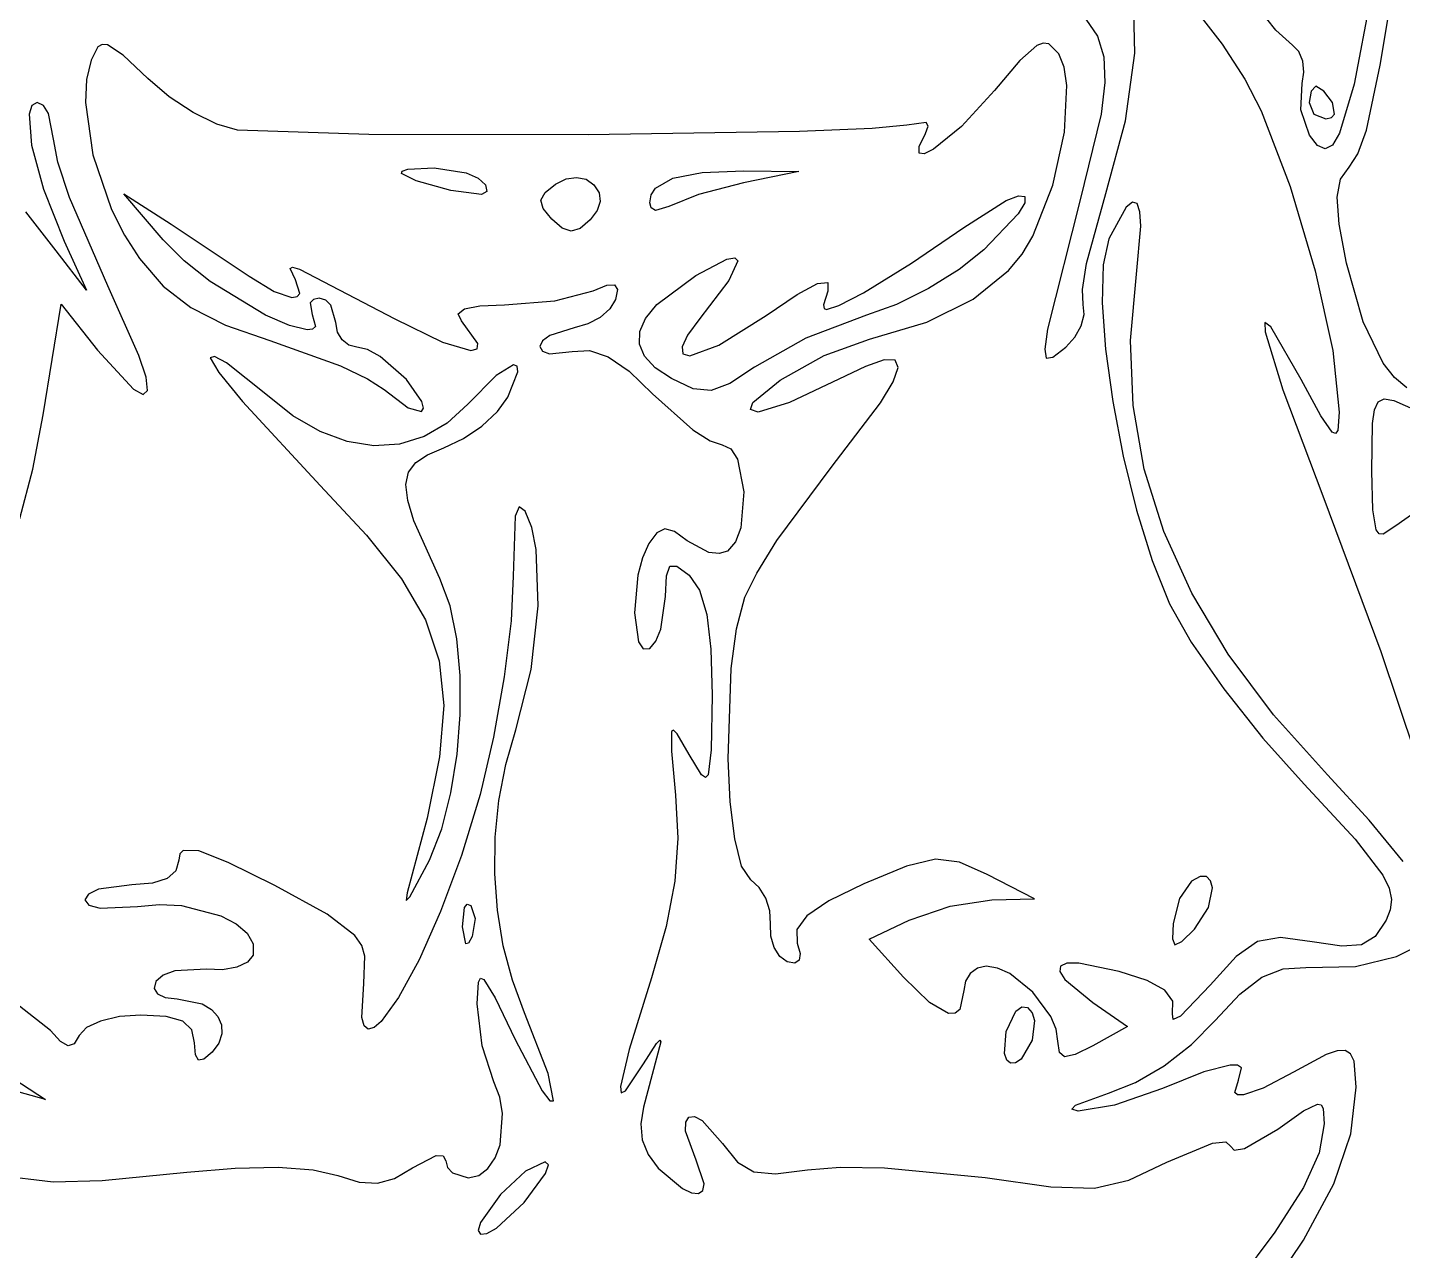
# Model space of a CAD drawing. Extents: x -210 to 584, y -218 to 350.
# Drawn here: x 432.9 to 503.7, y 105.4 to 168.4 of the extents above; entities that cross this region are included whole.
import ezdxf

# ---------------------------------------------------------------- set-up
doc = ezdxf.new("R2010")
doc.units = 0

msp = doc.modelspace()

# ---------------------------------------------------------------- linework, layer by layer
at = {"layer": 'Ebene 1'}
for p, q in [((491.347403, 171.52535), (494.442687, 167.543044)), ((489.944061, 167.087363), (489.868232, 170.024892)), ((502.08618, 169.92092), (501.232133, 165.47967)), ((502.58509, 166.46383), (503.268759, 170.552991)), ((497.208436, 168.258701), (496.285329, 169.431378)), ((487.430633, 168.838682), (488.024979, 167.959347)), ((488.024979, 167.959347), (488.346076, 166.894764)), ((498.06297, 167.49971), (497.208436, 168.258701)), ((436.55995, 167.398457), (436.20314, 166.72763)), ((436.778221, 167.524248), (436.55995, 167.398457)), ((437.051464, 167.501069), (436.778221, 167.524248)), ((437.848046, 166.980143), (437.051464, 167.501069)), ((484.900753, 167.474795), (484.016436, 166.703847)), ((485.234269, 167.598403), (484.900753, 167.474795)), ((485.520436, 167.561736), (485.234269, 167.598403)), ((486.02595, 167.05049), (485.520436, 167.561736)), ((489.46628, 163.589422), (489.944061, 167.087363)), ((494.442687, 167.543044), (495.604803, 165.740768)), ((498.387439, 167.160287), (498.06297, 167.49971)), ((498.59007, 166.672395), (498.387439, 167.160287)), ((436.20314, 166.72763), (435.965157, 165.722159)), ((439.12006, 165.78036), (437.848046, 166.980143)), ((484.016436, 166.703847), (482.71702, 165.16307)), ((486.30794, 166.35306), (486.02595, 167.05049)), ((488.346076, 166.894764), (488.404526, 165.578438)), ((498.654551, 166.101253), (498.59007, 166.672395)), ((501.877803, 163.123761), (502.58509, 166.46383)), ((435.965157, 165.722159), (435.908545, 164.538868)), ((440.223947, 164.83573), (439.12006, 165.78036)), ((486.446564, 165.413115), (486.30794, 166.35306)), ((495.604803, 165.740768), (496.45575, 164.11451)), ((498.56457, 165.51208), (498.654551, 166.101253)), ((482.71702, 165.16307), (481.017066, 163.298065)), ((486.323933, 163.018245), (486.446564, 165.413115)), ((488.404526, 165.578438), (488.210929, 163.943878)), ((498.500969, 164.155566), (498.56457, 165.51208)), ((499.022059, 165.126544), (498.91736, 164.5341)), ((499.27378, 165.37296), (499.022059, 165.126544)), ((499.672234, 165.126544), (499.27378, 165.37296)), ((500.12972, 164.5341), (499.672234, 165.126544)), ((501.232133, 165.47967), (500.482101, 162.955733)), ((433.149228, 164.37883), (433.009319, 163.938546)), ((433.43502, 164.53391), (433.149228, 164.37883)), ((433.755017, 164.384979), (433.43502, 164.53391)), ((434.01756, 163.979475), (433.755017, 164.384979)), ((435.908545, 164.538868), (436.290754, 161.83855)), ((441.463633, 164.019728), (440.223947, 164.83573)), ((498.91736, 164.5341), (499.168791, 163.941652)), ((498.91736, 164.5341), (498.91736, 164.5341)), ((500.231076, 163.941652), (500.12972, 164.5341)), ((433.009319, 163.938546), (433.13797, 162.352083)), ((434.2626, 162.64648), (434.01756, 163.979475)), ((442.687407, 163.419578), (441.463633, 164.019728)), ((488.210929, 163.943878), (487.10999, 159.45408)), ((488.45475, 159.84909), (489.46628, 163.589422)), ((496.45575, 164.11451), (497.950458, 160.215658)), ((498.93581, 162.85642), (498.500969, 164.155566)), ((499.168791, 163.941652), (499.7733, 163.69524)), ((499.7733, 163.69524), (500.066232, 163.76143)), ((500.066232, 163.76143), (500.231076, 163.941652)), ((443.74356, 163.12251), (442.687407, 163.419578)), ((450.512381, 162.885912), (443.74356, 163.12251)), ((461.805115, 162.874598), (450.512381, 162.885912)), ((472.682897, 163.051649), (461.805115, 162.874598)), ((476.422785, 163.199276), (472.682897, 163.051649)), ((478.20686, 163.38015), (476.422785, 163.199276)), ((479.194264, 163.511358), (478.20686, 163.38015)), ((478.840461, 162.27228), (479.16946, 162.9461)), ((479.16946, 162.9461), (479.31032, 163.314917)), ((479.31032, 163.314917), (479.194264, 163.511358)), ((481.017066, 163.298065), (479.586554, 162.136543)), ((485.718485, 160.29102), (486.323933, 163.018245)), ((499.356151, 162.325442), (498.93581, 162.85642)), ((500.482101, 162.955733), (500.118101, 162.349992)), ((501.428132, 161.9057), (501.877803, 163.123761)), ((433.13797, 162.352083), (433.762603, 160.073966)), ((434.485055, 161.466847), (434.2626, 162.64648)), ((478.834385, 161.934042), (478.840461, 162.27228)), ((479.586554, 162.136543), (479.10012, 161.899443)), ((499.746516, 162.148264), (499.356151, 162.325442)), ((500.118101, 162.349992), (499.746516, 162.148264)), ((435.087821, 159.650203), (434.485055, 161.466847)), ((436.290754, 161.83855), (437.252395, 159.026122)), ((479.10012, 161.899443), (478.834385, 161.934042)), ((500.98447, 161.21845), (501.428132, 161.9057)), ((452.194454, 160.881264), (452.218699, 161.010829)), ((452.937439, 160.513927), (452.194454, 160.881264)), ((452.218699, 161.010829), (452.507129, 161.103833)), ((452.507129, 161.103833), (453.87762, 161.17868)), ((453.87762, 161.17868), (455.51873, 160.922391)), ((455.51873, 160.922391), (456.136733, 160.64497)), ((466.1592, 160.642126), (467.671598, 160.936827)), ((467.671598, 160.936827), (469.8207, 161.01606)), ((472.64953, 160.98586), (469.79324, 160.40497)), ((469.8207, 161.01606), (472.64953, 160.98586)), ((500.527753, 160.600344), (500.98447, 161.21845)), ((433.762603, 160.073966), (434.82485, 157.40364)), ((454.73393, 160.00478), (452.937439, 160.513927)), ((456.310478, 159.800432), (454.73393, 160.00478)), ((456.136733, 160.64497), (456.50476, 160.3062)), ((456.50476, 160.3062), (456.583084, 159.965008)), ((456.50476, 160.3062), (456.50476, 160.3062)), ((459.576122, 159.915306), (460.12183, 160.33992)), ((460.12183, 160.33992), (460.673665, 160.602879)), ((460.673665, 160.602879), (461.206165, 160.684355)), ((461.206165, 160.684355), (461.689855, 160.584863)), ((461.689855, 160.584863), (462.09526, 160.30492)), ((462.09526, 160.30492), (462.36011, 159.896015)), ((465.044362, 159.782575), (465.265193, 160.125787)), ((465.265193, 160.125787), (466.1592, 160.642126)), ((469.79324, 160.40485), (467.487274, 159.80943)), ((469.79324, 160.40497), (469.79324, 160.40485)), ((484.69065, 157.65658), (485.718485, 160.29102)), ((497.950458, 160.215658), (499.23665, 155.869102)), ((500.356369, 159.674969), (500.527753, 160.600344)), ((437.06631, 155.09679), (435.087821, 159.650203)), ((439.91636, 157.46275), (437.89576, 159.83516)), ((437.89576, 159.83516), (440.32048, 158.28109)), ((456.583084, 159.965008), (456.310478, 159.800432)), ((459.366418, 159.51605), (459.576122, 159.915306)), ((459.485592, 159.076084), (459.366418, 159.51605)), ((462.414781, 159.448121), (462.260864, 158.97599)), ((462.36011, 159.896015), (462.414781, 159.448121)), ((464.97126, 159.38164), (465.044362, 159.782575)), ((465.048813, 159.113547), (464.97126, 159.38164)), ((467.487274, 159.80943), (465.9541, 159.19355)), ((481.13603, 158.10021), (483.321795, 159.489527)), ((483.321795, 159.489527), (483.962674, 159.733108)), ((484.281724, 159.382601), (483.936415, 158.814307)), ((483.962674, 159.733108), (484.286564, 159.693167)), ((484.286564, 159.693167), (484.281724, 159.382601)), ((487.10999, 159.45408), (485.45378, 152.87347)), ((487.460802, 156.25448), (488.45475, 159.84909)), ((489.822044, 159.414518), (489.497525, 159.143864)), ((490.059786, 159.33708), (489.822044, 159.414518)), ((490.204778, 158.919283), (490.059786, 159.33708)), ((500.466083, 158.28322), (500.356369, 159.674969)), ((434.41212, 156.90353), (432.85179, 158.92)), ((437.252395, 159.026122), (437.920075, 157.702694)), ((459.92652, 158.52934), (459.485592, 159.076084)), ((462.260864, 158.97599), (461.89995, 158.49437)), ((465.25997, 158.988724), (465.048813, 159.113547)), ((465.9541, 159.19355), (465.25997, 158.988724)), ((483.936415, 158.814307), (482.17743, 156.95612)), ((489.497525, 159.143864), (488.61205, 157.52735)), ((490.251047, 158.168859), (490.204778, 158.919283)), ((440.32048, 158.28109), (444.33946, 155.59737)), ((460.458073, 158.071985), (459.92652, 158.52934)), ((460.923049, 157.914431), (460.458073, 158.071985)), ((461.383118, 158.055581), (460.923049, 157.914431)), ((461.89995, 158.49434), (461.383118, 158.055581)), ((461.89995, 158.49437), (461.89995, 158.49434)), ((478.45065, 156.264491), (481.13603, 158.10021)), ((490.02352, 155.70106), (490.251047, 158.168859)), ((500.85266, 156.26599), (500.466083, 158.28322)), ((434.82485, 157.40364), (435.97244, 154.88708)), ((437.920075, 157.702694), (438.6961, 156.50103)), ((441.002054, 156.381822), (439.91636, 157.46275)), ((484.140034, 156.732901), (484.69065, 157.65658)), ((488.61205, 157.52735), (488.312941, 156.184572)), ((435.97244, 154.88708), (434.41212, 156.90353)), ((438.6961, 156.50103), (439.917615, 155.090542)), ((467.34314, 155.63706), (468.941567, 156.466176)), ((468.941567, 156.466176), (469.353565, 156.538602)), ((469.353565, 156.538602), (469.507619, 156.380764)), ((482.17744, 156.95627), (480.897061, 155.94575)), ((482.17743, 156.95612), (482.17744, 156.95627)), ((483.445839, 155.883562), (484.140034, 156.732901)), ((442.338433, 155.329673), (441.002054, 156.381822)), ((446.457596, 155.996641), (446.578531, 156.068306)), ((446.72159, 155.41546), (446.457596, 155.996641)), ((446.578531, 156.068306), (446.938934, 155.966119)), ((446.938934, 155.966119), (451.83789, 153.40028)), ((469.507619, 156.380764), (469.042493, 155.367765)), ((475.96672, 154.74816), (478.45065, 156.264491)), ((480.897061, 155.94575), (479.328868, 154.972991)), ((481.628258, 154.408875), (483.445839, 155.883562)), ((487.249163, 154.915605), (487.460802, 156.25448)), ((488.312941, 156.184572), (488.263705, 154.234691)), ((499.23665, 155.869102), (500.135707, 151.765551)), ((501.701122, 153.243814), (500.85266, 156.26599)), ((438.669003, 151.521224), (437.06631, 155.09679)), ((439.917615, 155.090542), (441.341824, 153.981321)), ((445.18993, 153.597976), (442.338433, 155.329673)), ((444.33946, 155.59737), (445.639018, 154.807236)), ((446.945828, 154.707437), (446.72159, 155.41546)), ((462.05117, 154.84687), (462.754737, 155.131875)), ((462.754737, 155.131875), (463.1622, 155.158389)), ((463.1622, 155.158389), (463.301411, 154.915373)), ((465.3363, 154.133661), (467.34314, 155.63706)), ((469.042493, 155.367765), (467.54739, 153.41412)), ((472.553012, 154.652249), (473.607282, 155.217466)), ((473.607282, 155.217466), (474.131907, 155.276638)), ((474.131907, 155.276638), (474.13396, 154.83256)), ((489.730159, 152.282732), (490.02352, 155.70106)), ((445.639018, 154.807236), (446.546389, 154.507644)), ((446.546389, 154.507644), (446.816834, 154.544565)), ((446.816834, 154.544565), (446.945828, 154.707437)), ((447.658119, 154.401528), (447.493278, 154.221304)), ((447.95105, 154.46772), (447.658119, 154.401528)), ((448.283397, 154.368432), (447.95105, 154.46772)), ((448.555559, 154.098094), (448.283397, 154.368432)), ((460.084338, 154.33514), (462.05117, 154.84687)), ((463.20022, 154.39179), (462.915862, 153.911601)), ((463.301411, 154.915373), (463.20022, 154.39179)), ((470.96202, 153.57819), (472.553012, 154.652249)), ((474.13396, 154.83256), (473.923111, 154.123353)), ((474.711407, 154.087055), (475.96672, 154.74816)), ((479.328868, 154.972991), (477.671503, 154.14866)), ((479.240987, 153.234458), (481.628258, 154.408875)), ((487.27918, 154.13245), (487.249163, 154.915605)), ((433.73219, 148.45386), (434.66278, 154.15135)), ((434.66278, 154.15135), (436.54279, 151.79294)), ((441.341824, 153.981321), (443.119821, 153.078427)), ((447.493278, 154.221304), (447.59463, 153.62886)), ((448.80699, 153.20943), (448.555559, 154.098094)), ((455.110886, 153.658205), (455.427335, 153.919065)), ((455.27398, 153.29232), (455.110886, 153.658205)), ((455.427335, 153.919065), (456.222771, 154.074693)), ((456.222771, 154.074693), (457.49664, 154.12488)), ((457.49664, 154.12488), (460.084338, 154.33514)), ((462.915862, 153.911601), (462.419315, 153.478094)), ((464.755721, 153.424021), (465.3363, 154.133661)), ((473.923111, 154.123353), (473.94492, 153.942621)), ((473.94492, 153.942621), (474.072899, 153.876819)), ((474.072899, 153.876819), (474.711407, 154.087055)), ((477.671503, 154.14866), (476.12361, 153.58342)), ((487.331565, 153.6281), (487.27918, 154.13245)), ((488.263705, 154.234691), (488.437859, 151.837298)), ((443.119821, 153.078427), (445.4027, 152.28692)), ((446.418387, 153.061562), (445.18993, 153.597976)), ((447.324209, 152.840194), (446.418387, 153.061562)), ((447.59463, 153.62886), (447.764067, 153.005438)), ((447.764067, 153.005438), (447.611342, 152.870016)), ((448.89277, 152.720867), (448.80699, 153.20943)), ((451.83789, 153.40028), (454.297531, 152.196158)), ((456.124404, 152.138751), (455.27398, 153.29232)), ((461.06934, 152.94149), (459.829708, 152.54597)), ((461.780501, 153.138859), (461.06934, 152.94149)), ((462.419315, 153.478094), (461.780501, 153.138859)), ((464.457274, 152.743423), (464.755721, 153.424021)), ((467.54739, 153.41412), (466.916686, 152.55837)), ((468.530107, 152.04631), (470.96202, 153.57819)), ((476.12361, 153.58342), (473.006214, 152.402325)), ((476.28711, 152.36225), (479.240987, 153.234458)), ((486.856281, 152.464692), (487.180842, 153.048296)), ((487.180842, 153.048296), (487.331565, 153.6281)), ((496.952315, 152.983298), (496.64627, 153.210136)), ((496.64627, 153.210136), (496.649018, 152.725773)), ((498.51372, 150.27343), (496.952315, 152.983298)), ((502.72924, 151.112796), (501.701122, 153.243814)), ((445.4027, 152.28692), (449.038035, 150.978297)), ((447.611342, 152.870016), (447.324209, 152.840194)), ((449.126326, 152.320776), (448.89277, 152.720867)), ((449.471987, 152.050445), (449.126326, 152.320776)), ((459.452608, 152.265177), (459.31411, 151.97147)), ((459.829708, 152.54597), (459.452608, 152.265177)), ((464.441135, 152.092617), (464.457274, 152.743423)), ((466.916686, 152.55837), (466.635066, 151.955238)), ((473.006214, 152.402325), (470.3689, 150.92024)), ((473.954792, 151.511701), (476.28711, 152.36225)), ((485.45378, 152.87347), (485.309653, 151.840874)), ((486.38715, 151.94894), (486.856281, 152.464692)), ((489.864496, 148.940793), (489.730159, 152.282732)), ((496.649018, 152.725773), (497.557957, 149.746036)), ((436.54279, 151.79294), (438.392463, 149.776018)), ((439.032338, 150.391692), (438.669003, 151.521224)), ((449.89408, 151.95116), (449.471987, 152.050445)), ((450.431614, 151.818778), (449.89408, 151.95116)), ((451.09157, 151.458331), (450.431614, 151.818778)), ((454.297531, 152.196158), (455.762645, 151.774506)), ((455.762645, 151.774506), (456.088246, 151.858178)), ((456.088246, 151.858178), (456.124404, 152.138751)), ((459.31411, 151.97147), (459.445295, 151.734505)), ((459.445295, 151.734505), (459.802481, 151.608236)), ((459.802481, 151.608236), (460.97666, 151.72072)), ((460.97666, 151.72072), (461.869644, 151.771308)), ((461.869644, 151.771308), (462.832769, 151.43821)), ((464.707483, 151.472355), (464.441135, 152.092617)), ((466.635066, 151.955238), (466.679064, 151.603596)), ((466.679064, 151.603596), (467.025214, 151.502314)), ((467.025214, 151.502314), (468.530107, 152.04631)), ((471.682094, 150.246056), (473.954792, 151.511701)), ((485.309653, 151.840874), (485.380637, 151.378774)), ((485.721536, 151.432889), (486.38715, 151.94894)), ((488.437859, 151.837298), (488.808918, 149.151984)), ((500.135707, 151.765551), (500.46901, 148.59571)), ((442.566443, 151.468119), (442.34101, 151.38678)), ((442.34101, 151.38678), (442.34101, 151.38676)), ((442.34101, 151.38676), (442.787167, 150.640497)), ((443.180246, 151.143616), (442.566443, 151.468119)), ((445.19798, 149.52187), (443.180246, 151.143616)), ((449.038035, 150.978297), (450.435621, 150.314913)), ((452.44407, 150.27344), (451.09157, 151.458331)), ((457.946755, 151.036718), (457.060037, 150.479652)), ((458.149672, 150.970337), (457.946755, 151.036718)), ((458.177486, 150.671474), (458.149672, 150.970337)), ((462.832769, 151.43821), (463.902114, 150.702452)), ((465.256495, 150.883389), (464.707483, 151.472355)), ((466.08835, 150.32647), (465.256495, 150.883389)), ((470.3689, 150.92024), (469.098183, 150.067091)), ((476.075155, 150.957052), (474.70283, 150.29047)), ((477.042508, 151.284791), (476.075155, 150.957052)), ((477.6043, 151.266892), (477.042508, 151.284791)), ((477.508841, 150.166988), (477.759941, 150.896556)), ((477.759941, 150.896556), (477.6043, 151.266892)), ((485.380637, 151.378774), (485.721536, 151.432889)), ((503.315304, 150.374485), (502.72924, 151.112796)), ((439.106128, 149.71654), (439.032338, 150.391692)), ((442.787167, 150.640497), (444.00195, 149.154536)), ((450.435621, 150.314913), (451.29535, 149.75621)), ((453.237044, 149.142317), (452.44407, 150.27344)), ((457.060037, 150.479652), (455.60618, 149.01553)), ((457.66338, 149.36867), (458.177486, 150.671474)), ((463.902114, 150.702452), (465.11376, 149.54506)), ((467.206629, 149.804705), (466.08835, 150.32647)), ((470.278284, 149.096866), (471.682094, 150.246056)), ((474.70283, 150.29047), (472.163394, 149.093523)), ((476.850409, 149.07139), (477.508841, 150.166988)), ((499.514914, 148.411241), (498.51372, 150.27343)), ((503.951841, 149.85058), (503.315304, 150.374485)), ((438.392463, 149.776018), (438.89222, 149.507429)), ((438.89222, 149.507429), (439.106128, 149.71654)), ((446.589748, 148.413201), (445.19798, 149.52187)), ((451.29535, 149.75621), (452.528636, 148.82334)), ((465.11376, 149.54506), (467.189371, 147.689796)), ((468.127, 149.706746), (467.206629, 149.804705)), ((469.098183, 150.067091), (468.127, 149.706746)), ((497.557957, 149.746036), (499.63326, 144.28927)), ((444.00195, 149.154536), (447.99527, 144.82478)), ((452.528636, 148.82334), (453.22055, 148.63883)), ((453.22055, 148.63883), (453.321602, 148.808347)), ((453.321602, 148.808347), (453.237044, 149.142317)), ((455.60618, 149.01553), (454.530324, 148.02691)), ((457.125725, 148.623312), (457.66338, 149.36867)), ((470.155108, 148.73205), (470.278284, 149.096866)), ((470.55263, 148.59568), (470.155108, 148.73205)), ((472.163394, 149.093523), (470.55263, 148.59568)), ((474.30919, 145.75492), (476.850409, 149.07139)), ((488.808918, 149.151984), (489.350398, 146.338341)), ((490.430403, 145.665106), (489.864496, 148.940793)), ((502.185106, 148.017922), (502.279373, 148.72553)), ((502.279373, 148.72553), (502.469875, 149.133265)), ((502.469875, 149.133265), (502.790376, 149.277603)), ((502.790376, 149.277603), (503.274642, 149.195023)), ((503.274642, 149.195023), (504.86953, 148.49502)), ((433.199418, 145.66808), (433.73219, 148.45386)), ((447.993997, 147.601343), (446.589748, 148.413201)), ((454.530324, 148.02691), (453.351727, 147.340703)), ((456.326611, 147.883107), (457.125725, 148.623312)), ((500.108248, 147.56785), (499.514914, 148.411241)), ((500.46901, 148.59571), (500.393139, 147.657819)), ((502.15021, 145.55717), (502.185106, 148.017922)), ((449.391523, 147.087231), (447.993997, 147.601343)), ((453.351727, 147.340703), (452.089592, 146.955977)), ((455.373922, 147.233634), (456.326611, 147.883107)), ((467.189371, 147.689796), (468.076013, 147.12542)), ((500.283035, 147.501504), (500.108248, 147.56785)), ((500.393139, 147.657819), (500.283035, 147.501504)), ((450.763123, 146.871798), (449.391523, 147.087231)), ((452.089592, 146.955977), (450.763123, 146.871798)), ((453.532359, 146.404606), (454.37554, 146.76047)), ((454.37554, 146.76047), (455.373922, 147.233634)), ((468.076013, 147.12542), (468.70477, 146.91814)), ((468.70477, 146.91814), (469.148882, 146.716601)), ((469.148882, 146.716601), (469.485755, 146.178262)), ((452.553209, 145.507649), (452.9254, 146.002322)), ((452.9254, 146.002322), (453.532359, 146.404606)), ((469.485755, 146.178262), (469.817971, 144.488859)), ((489.350398, 146.338341), (490.035816, 143.55596)), ((432.536262, 143.123197), (433.199418, 145.66808)), ((452.414333, 144.874616), (452.553209, 145.507649)), ((471.520696, 141.988632), (474.30919, 145.75492)), ((491.431753, 142.445539), (490.430403, 145.665106)), ((502.191735, 143.561568), (502.15021, 145.55717)), ((447.99527, 144.82478), (450.383621, 142.259908)), ((452.507316, 144.057255), (452.414333, 144.874616)), ((469.817971, 144.488859), (469.661789, 142.645276)), ((452.830704, 143.009595), (452.507316, 144.057255)), ((458.248588, 143.732122), (458.039606, 143.2449)), ((458.55914, 143.50158), (458.248588, 143.732122)), ((499.63326, 144.28927), (502.61258, 136.276159)), ((458.039606, 143.2449), (457.93177, 140.14617)), ((458.904296, 142.663101), (458.55914, 143.50158)), ((490.035816, 143.55596), (490.838688, 140.964432)), ((502.3636, 142.53508), (502.191735, 143.561568)), ((504.313571, 143.393469), (503.3821, 142.74072)), ((454.16288, 140.0395), (452.830704, 143.009595)), ((459.127917, 141.527172), (458.904296, 142.663101)), ((465.341433, 142.389462), (464.92256, 141.83112)), ((465.754691, 142.59464), (465.341433, 142.389462)), ((466.245089, 142.452418), (465.754691, 142.59464)), ((466.89538, 141.96856), (466.245089, 142.452418)), ((469.661789, 142.645276), (469.388165, 141.914213)), ((492.872415, 139.271955), (491.431753, 142.445539)), ((502.520578, 142.334572), (502.3636, 142.53508)), ((502.736743, 142.315525), (502.520578, 142.334572)), ((503.3821, 142.74072), (502.736743, 142.315525)), ((450.383621, 142.259908), (452.179172, 140.009549)), ((464.92256, 141.83112), (464.594283, 141.098806)), ((468.01793, 141.374049), (466.89538, 141.96856)), ((469.388165, 141.914213), (468.97758, 141.44286)), ((470.477894, 140.311883), (471.520696, 141.988632)), ((459.222053, 138.632438), (459.127917, 141.527172)), ((464.594283, 141.098806), (464.363225, 140.200079)), ((468.552277, 141.316919), (468.01793, 141.374049)), ((468.97758, 141.44286), (468.552277, 141.316919)), ((490.838688, 140.964432), (491.73253, 138.72335)), ((464.363225, 140.200079), (464.189428, 138.269059)), ((465.825427, 140.164396), (466.002169, 140.666206)), ((466.002169, 140.666206), (466.370916, 140.662068)), ((466.370916, 140.662068), (466.99236, 140.20735)), ((466.99236, 140.20735), (467.535804, 139.437335)), ((469.86387, 139.06539), (470.477894, 140.311883)), ((452.179172, 140.009549), (453.417348, 137.908305)), ((454.684625, 138.625044), (454.16288, 140.0395)), ((457.93177, 140.14617), (457.830135, 137.851803)), ((465.78, 139.10127), (465.825427, 140.164396)), ((465.542579, 137.430304), (465.78, 139.10127)), ((467.535804, 139.437335), (467.907855, 138.183274)), ((469.443219, 137.446713), (469.86387, 139.06539)), ((494.756263, 136.13422), (492.872415, 139.271955)), ((455.031701, 136.928093), (454.684625, 138.625044)), ((458.864549, 135.356324), (459.222053, 138.632438)), ((464.189428, 138.269059), (464.394496, 136.769415)), ((467.907855, 138.183274), (468.118086, 136.395143)), ((491.73253, 138.72335), (492.846782, 136.763152)), ((453.417348, 137.908305), (454.133571, 135.790777)), ((457.830135, 137.851803), (457.477339, 134.970463)), ((465.285584, 136.80347), (465.542579, 137.430304)), ((469.161481, 135.397997), (469.443219, 137.446713)), ((455.207248, 135.032817), (455.031701, 136.928093)), ((464.394496, 136.769415), (464.637021, 136.409906)), ((464.97176, 136.4325), (465.285584, 136.80347)), ((492.846782, 136.763152), (494.524265, 134.359817)), ((464.637021, 136.409906), (464.97176, 136.4325)), ((468.118086, 136.395143), (468.17607, 134.02292)), ((497.087167, 133.0222), (494.756263, 136.13422)), ((502.61258, 136.276159), (505.36606, 128.04377)), ((454.133571, 135.790777), (454.363264, 133.491569)), ((458.07841, 132.23778), (458.864549, 135.356324)), ((468.999089, 130.7565), (469.161481, 135.397997)), ((455.214401, 133.023389), (455.207248, 135.032817)), ((457.477339, 134.970463), (456.928896, 131.870501)), ((468.17607, 134.02292), (468.133753, 131.213071)), ((494.524265, 134.359817), (496.537681, 131.817895)), ((454.363264, 133.491569), (454.14185, 130.845282)), ((455.0563, 130.983981), (455.214401, 133.023389)), ((499.869, 129.92576), (497.087167, 133.0222)), ((456.928896, 131.870501), (456.24032, 128.92027)), ((457.555982, 130.452664), (458.07841, 132.23778)), ((466.088968, 132.149794), (466.082407, 131.151601)), ((466.194496, 132.222848), (466.088968, 132.149794)), ((466.377127, 132.038772), (466.194496, 132.222848)), ((467.0005, 130.97993), (466.377127, 132.038772)), ((496.537681, 131.817895), (498.65973, 129.44193)), ((454.736083, 128.998765), (455.0563, 130.983981)), ((466.082407, 131.151601), (466.30383, 128.8828)), ((467.638881, 129.932036), (467.0005, 130.97993)), ((468.133753, 131.213071), (467.985661, 129.929596)), ((454.14185, 130.845282), (453.504751, 127.686519)), ((457.200282, 128.60637), (457.555982, 130.452664)), ((469.110609, 128.536744), (468.999089, 130.7565)), ((467.842914, 129.785106), (467.638881, 129.932036)), ((467.985661, 129.929596), (467.842914, 129.785106)), ((502.010258, 127.600325), (499.869, 129.92576)), ((454.256887, 127.151914), (454.736083, 128.998765)), ((456.24032, 128.92027), (455.281939, 125.773463)), ((466.30383, 128.8828), (466.419428, 126.661823)), ((498.65973, 129.44193), (501.293438, 126.606039)), ((457.010528, 126.724471), (457.200282, 128.60637)), ((469.34539, 126.632998), (469.110609, 128.536744)), ((453.504751, 127.686519), (452.48739, 123.84988)), ((503.763764, 125.458435), (502.010258, 127.600325)), ((453.62185, 125.5276), (454.256887, 127.151914)), ((440.954195, 126.035392), (440.778697, 125.849878)), ((441.748008, 126.009721), (440.954195, 126.035392)), ((456.985939, 124.832536), (457.010528, 126.724471)), ((466.419428, 126.661823), (466.263315, 124.455178)), ((469.699518, 125.231776), (469.34539, 126.632998)), ((501.293438, 126.606039), (502.714589, 124.76002)), ((440.72457, 125.53912), (440.574465, 124.981065)), ((440.778697, 125.849878), (440.72457, 125.53912)), ((443.263414, 125.420172), (441.748008, 126.009721)), ((445.65782, 124.22481), (443.263414, 125.420172)), ((452.625046, 123.650609), (453.62185, 125.5276)), ((455.281939, 125.773463), (454.202182, 122.883861)), ((479.677966, 125.592409), (478.187971, 125.23076)), ((480.912685, 125.437028), (479.677966, 125.592409)), ((482.3412, 124.79861), (480.912685, 125.437028)), ((440.574465, 124.981065), (440.12223, 124.584326)), ((457.125732, 122.956139), (456.985939, 124.832536)), ((470.16908, 124.51959), (469.699518, 125.231776)), ((478.187971, 125.23076), (475.99363, 124.31809)), ((484.77362, 123.53732), (482.3412, 124.79861)), ((493.303969, 124.690551), (492.8559, 124.45212)), ((493.636052, 124.683075), (493.303969, 124.690551)), ((493.849114, 124.474545), (493.636052, 124.683075)), ((502.714589, 124.76002), (503.045659, 124.083523)), ((436.587399, 124.037829), (436.066465, 123.787867)), ((438.29985, 124.26875), (436.587399, 124.037829)), ((439.364985, 124.347392), (438.29985, 124.26875)), ((440.12223, 124.584326), (439.364985, 124.347392)), ((448.351586, 122.745607), (445.65782, 124.22481)), ((466.263315, 124.455178), (465.815175, 122.109681)), ((470.606469, 124.133651), (470.16908, 124.51959)), ((470.942748, 123.579229), (470.606469, 124.133651)), ((475.99363, 124.31809), (474.183219, 123.43263)), ((492.85591, 124.45212), (492.247218, 123.565044)), ((492.8559, 124.45212), (492.85591, 124.45212)), ((493.743813, 123.091151), (493.940119, 124.109813)), ((493.940119, 124.109813), (493.849114, 124.474545)), ((503.045659, 124.083523), (503.163835, 123.504866)), ((436.066465, 123.787867), (435.87514, 123.48263)), ((435.87514, 123.48263), (436.089605, 123.213519)), ((436.089605, 123.213519), (436.673546, 123.061909)), ((438.59312, 123.1543), (439.729605, 123.255197)), ((439.729605, 123.255197), (440.857524, 123.194018)), ((440.857524, 123.194018), (442.880319, 122.672824)), ((452.48739, 123.84988), (452.430212, 123.463201)), ((452.430212, 123.463201), (452.625046, 123.650609)), ((455.434765, 123.088509), (455.576327, 123.27279)), ((455.576327, 123.27279), (455.7609, 123.20288)), ((455.7609, 123.20288), (455.981069, 122.521517)), ((471.144764, 122.930425), (470.942748, 123.579229)), ((474.183219, 123.43263), (473.056443, 122.669764)), ((480.437466, 123.157916), (482.58899, 123.48362)), ((482.58899, 123.48362), (484.77362, 123.53732)), ((492.247218, 123.565044), (491.91874, 122.278)), ((503.163835, 123.504866), (503.099198, 122.974174)), ((436.673546, 123.061909), (438.59312, 123.1543)), ((442.880319, 122.672824), (443.67152, 122.256503)), ((449.788823, 121.659033), (448.351586, 122.745607)), ((454.202182, 122.883861), (453.091557, 120.398466)), ((455.33639, 122.10188), (455.434765, 123.088509)), ((455.981069, 122.521517), (455.8247, 121.59507)), ((457.429126, 121.120849), (457.125732, 122.956139)), ((471.17937, 122.26134), (471.144764, 122.930425)), ((473.056443, 122.669764), (472.541565, 121.965373)), ((478.33242, 122.45017), (480.437466, 123.157916)), ((493.02285, 121.98591), (493.743813, 123.091151)), ((503.099198, 122.974174), (502.88183, 122.44157)), ((443.67152, 122.256503), (444.246809, 121.765497)), ((455.498334, 121.231075), (455.33639, 122.10188)), ((465.815175, 122.109681), (465.05469, 119.47215)), ((471.202515, 121.616038), (471.17937, 122.26134)), ((472.541565, 121.965373), (472.56685, 121.25534)), ((476.26049, 121.47038), (478.33242, 122.45017)), ((491.91874, 122.278), (491.887127, 121.476656)), ((492.367948, 121.349481), (493.02285, 121.98591)), ((502.88183, 122.44157), (502.325513, 121.607979)), ((444.246809, 121.765497), (444.554348, 121.221654)), ((444.554348, 121.221654), (444.5423, 120.64682)), ((450.141666, 121.147031), (449.788823, 121.659033)), ((450.306885, 120.594047), (450.141666, 121.147031)), ((455.645007, 121.254527), (455.498334, 121.231075)), ((455.8247, 121.59507), (455.645007, 121.254527)), ((455.8247, 121.59507), (455.8247, 121.59507)), ((457.895339, 119.352239), (457.429126, 121.120849)), ((471.373325, 121.03199), (471.202515, 121.616038)), ((472.56685, 121.25534), (472.706839, 120.718953)), ((478.03117, 119.51419), (476.26049, 121.47038)), ((491.887127, 121.476656), (492.013119, 121.17344)), ((492.013119, 121.17344), (492.367948, 121.349481)), ((496.255571, 121.344107), (495.162514, 120.576361)), ((497.448958, 121.544888), (496.255571, 121.344107)), ((499.08496, 121.32369), (497.448958, 121.544888)), ((500.603462, 121.100968), (499.08496, 121.32369)), ((501.624851, 121.178421), (500.603462, 121.100968)), ((502.325513, 121.607979), (501.624851, 121.178421)), ((444.5423, 120.64682), (444.253664, 120.282186)), ((450.24313, 119.17961), (450.306885, 120.594047)), ((453.091557, 120.398466), (452.04057, 118.464278)), ((471.663415, 120.57341), (471.373325, 121.03199)), ((472.0444, 120.30451), (471.663415, 120.57341)), ((472.663473, 120.376309), (472.441182, 120.235473)), ((472.706839, 120.718953), (472.663473, 120.376309)), ((495.162514, 120.576361), (493.8275, 119.09666)), ((501.304339, 120.05094), (503.418005, 120.570386)), ((503.418005, 120.570386), (504.235068, 120.980779)), ((440.524841, 119.836458), (439.910839, 119.60965)), ((442.14567, 119.9143), (440.524841, 119.836458)), ((442.976713, 119.891889), (442.14567, 119.9143)), ((443.70559, 120.02253), (442.976713, 119.891889)), ((444.253664, 120.282186), (443.70559, 120.02253)), ((472.441182, 120.235473), (472.0444, 120.30451)), ((481.47572, 119.704924), (481.227657, 119.304826)), ((481.842853, 119.975262), (481.47572, 119.704924)), ((482.29117, 120.07455), (481.842853, 119.975262)), ((482.880885, 119.972896), (482.29117, 120.07455)), ((483.501723, 119.691518), (482.880885, 119.972896)), ((484.701454, 118.731107), (483.501723, 119.691518)), ((486.119393, 120.07633), (486.083698, 119.79558)), ((486.083698, 119.79558), (486.34493, 119.386639)), ((486.447331, 120.223381), (486.119393, 120.07633)), ((487.062832, 120.231226), (486.447331, 120.223381)), ((489.13779, 119.80726), (487.062832, 120.231226)), ((490.577369, 119.331644), (489.13779, 119.80726)), ((496.485281, 119.503741), (497.585099, 119.943985)), ((497.585099, 119.943985), (498.7421, 120.0099)), ((498.7421, 120.0099), (501.304339, 120.05094)), ((439.5417, 119.28514), (439.451903, 118.930262)), ((439.910839, 119.60965), (439.5417, 119.28514)), ((450.150501, 117.438963), (450.24313, 119.17961)), ((456.09153, 118.13176), (456.158892, 119.249047)), ((456.158892, 119.249047), (456.260533, 119.448981)), ((456.260533, 119.448981), (456.427481, 119.39104)), ((456.427481, 119.39104), (457.017305, 118.445323)), ((458.52359, 117.67588), (457.895339, 119.352239)), ((465.05469, 119.47215), (463.909354, 115.787182)), ((479.377601, 118.201048), (478.03117, 119.51419)), ((481.227657, 119.304826), (481.13655, 118.81626)), ((486.34493, 119.386639), (487.7769, 118.20622)), ((491.484595, 118.833379), (490.577369, 119.331644)), ((493.8275, 119.09666), (492.297808, 117.508276)), ((495.347853, 118.633652), (496.485281, 119.503741)), ((439.451903, 118.930262), (439.621599, 118.648885)), ((439.621599, 118.648885), (440.023215, 118.463538)), ((440.023215, 118.463538), (440.62918, 118.39675)), ((440.62918, 118.39675), (441.927951, 118.140782)), ((452.04057, 118.464278), (451.139727, 117.228297)), ((457.017305, 118.445323), (458.04837, 116.29948)), ((481.13655, 118.81626), (480.938406, 117.850264)), ((485.619745, 117.476348), (484.701454, 118.731107)), ((491.907253, 118.274474), (491.484595, 118.833379)), ((491.89313, 117.61694), (491.907253, 118.274474)), ((494.07802, 117.2782), (495.347853, 118.633652)), ((434.10737, 116.75815), (432.527016, 118.012258)), ((438.77132, 117.55791), (437.665896, 117.475171)), ((440.071958, 117.484702), (438.77132, 117.55791)), ((441.927951, 118.140782), (442.399517, 117.852183)), ((442.399517, 117.852183), (442.734308, 117.484384)), ((456.334751, 115.977666), (456.09153, 118.13176)), ((459.738948, 114.554665), (458.52359, 117.67588)), ((480.349385, 117.6458), (479.377601, 118.201048)), ((480.692248, 117.652954), (480.349385, 117.6458)), ((480.938406, 117.850264), (480.692248, 117.652954)), ((483.32444, 116.70978), (483.821369, 117.759687)), ((483.821369, 117.759687), (484.128231, 117.979196)), ((484.128231, 117.979196), (484.42584, 117.9412)), ((484.42584, 117.9412), (484.654355, 117.674407)), ((484.654355, 117.674407), (484.773091, 117.270939)), ((487.7769, 118.20622), (489.56783, 116.97204)), ((491.923106, 117.326201), (491.89313, 117.61694)), ((435.970391, 116.916474), (435.58914, 116.50933)), ((436.697448, 117.24989), (435.970391, 116.916474)), ((437.665896, 117.475171), (436.697448, 117.24989)), ((440.924648, 117.243849), (440.071958, 117.484702)), ((441.391046, 116.803509), (440.924648, 117.243849)), ((442.734308, 117.484384), (442.918651, 117.058292)), ((442.918651, 117.058292), (442.938875, 116.594816)), ((450.267967, 117.00503), (450.150501, 117.438963)), ((450.479535, 116.837525), (450.267967, 117.00503)), ((450.773893, 116.918073), (450.479535, 116.837525)), ((451.139727, 117.228297), (450.773893, 116.918073)), ((484.773091, 117.270939), (484.6516, 116.27292)), ((485.888783, 116.827035), (485.619745, 117.476348)), ((485.98598, 116.21027), (485.888783, 116.827035)), ((489.56783, 116.97204), (487.7769, 115.97724)), ((492.297808, 117.508276), (491.923106, 117.326201)), ((492.864135, 116.047713), (494.07802, 117.2782)), ((434.631353, 116.196224), (434.10737, 116.75815)), ((435.029039, 115.971464), (434.631353, 116.196224)), ((435.58914, 116.50933), (435.336333, 116.077841)), ((441.53281, 116.13184), (441.391046, 116.803509)), ((441.580475, 115.51674), (441.53281, 116.13184)), ((442.781309, 116.114863), (442.43228, 115.63934)), ((442.938875, 116.594816), (442.781309, 116.114863)), ((458.04837, 116.29948), (459.429034, 113.657044)), ((465.545514, 116.171104), (464.6513, 112.82323)), ((465.322243, 116.101459), (465.489739, 116.268122)), ((465.489739, 116.268122), (465.545514, 116.171104)), ((483.231707, 115.57215), (483.32444, 116.70978)), ((484.6516, 116.27292), (484.087502, 115.290448)), ((484.6516, 116.27292), (484.6516, 116.27292)), ((486.059104, 115.633905), (485.98598, 116.21027)), ((435.336333, 116.077841), (435.029039, 115.971464)), ((441.734873, 115.235865), (441.580475, 115.51674)), ((442.43228, 115.63934), (442.013106, 115.279852)), ((456.93414, 114.11551), (456.334751, 115.977666)), ((463.909354, 115.787182), (463.465578, 113.876571)), ((464.65211, 115.04168), (465.322243, 116.101459)), ((483.351538, 115.240667), (483.231707, 115.57215)), ((486.33022, 115.409676), (486.059104, 115.633905)), ((486.876946, 115.527486), (486.33022, 115.409676)), ((487.7769, 115.97724), (486.876946, 115.527486)), ((491.455658, 114.951132), (492.864135, 116.047713)), ((499.79646, 115.529914), (498.10955, 114.62203)), ((500.363479, 115.721642), (499.79646, 115.529914)), ((500.776484, 115.731215), (500.363479, 115.721642)), ((501.058182, 115.553125), (500.776484, 115.731215)), ((501.23128, 115.181864), (501.058182, 115.553125)), ((431.02544, 115.05196), (433.85428, 113.20858)), ((442.013106, 115.279852), (441.734873, 115.235865)), ((463.715712, 113.656132), (464.65211, 115.04168)), ((483.550133, 115.077949), (483.351538, 115.240667)), ((483.803463, 115.091906), (483.550133, 115.077949)), ((484.087502, 115.290448), (483.803463, 115.091906)), ((489.987866, 114.080958), (491.455658, 114.951132)), ((494.851714, 114.983702), (493.499308, 114.632116)), ((495.240048, 114.973602), (494.851714, 114.983702)), ((495.439485, 114.839896), (495.240048, 114.973602)), ((495.28071, 114.20263), (495.439485, 114.839896)), ((501.34251, 113.83779), (501.23128, 115.181864)), ((457.242036, 113.322212), (456.93414, 114.11551)), ((460.016661, 113.145246), (459.738948, 114.554665)), ((488.59604, 113.52969), (489.987866, 114.080958)), ((493.499308, 114.632116), (491.36418, 113.7832)), ((495.093595, 113.576631), (495.28071, 114.20263)), ((498.10955, 114.62203), (496.561662, 113.794287)), ((433.85428, 113.20858), (431.42956, 113.87298)), ((457.391351, 112.489286), (457.242036, 113.322212)), ((459.429034, 113.657044), (459.826496, 113.147904)), ((463.465578, 113.876571), (463.504384, 113.560342)), ((463.504384, 113.560342), (463.715712, 113.656132)), ((486.890369, 112.917023), (488.59604, 113.52969)), ((491.36418, 113.7832), (488.891824, 112.920001)), ((495.240383, 113.44883), (495.093595, 113.576631)), ((495.538461, 113.443169), (495.240383, 113.44883)), ((496.561662, 113.794287), (495.538461, 113.443169)), ((501.064719, 111.446117), (501.34251, 113.83779)), ((459.826496, 113.147904), (460.016661, 113.145246)), ((464.6513, 112.82323), (464.50499, 111.965743)), ((486.700785, 112.710831), (486.890369, 112.917023)), ((487.02222, 112.6116), (486.700785, 112.710831)), ((488.891824, 112.920001), (487.02222, 112.6116)), ((497.30153, 111.68626), (498.627344, 112.627034)), ((498.627344, 112.627034), (499.351914, 112.9721)), ((499.351914, 112.9721), (499.543441, 112.927336)), ((499.543441, 112.927336), (499.650309, 112.740956)), ((499.650309, 112.740956), (499.6976, 111.9531)), ((457.261774, 110.883814), (457.391351, 112.489286)), ((464.50499, 111.965743), (464.585468, 111.14138)), ((466.817904, 111.577226), (466.822302, 112.041041)), ((466.822302, 112.041041), (466.980745, 112.296246)), ((466.980745, 112.296246), (467.27114, 112.328681)), ((467.27114, 112.328681), (467.671391, 112.124186)), ((467.671391, 112.124186), (468.71309, 110.94777)), ((499.6976, 111.9531), (499.438729, 110.459553)), ((467.35962, 110.0804), (466.817904, 111.577226)), ((495.58907, 110.688938), (497.30153, 111.68626)), ((500.18589, 108.876449), (501.064719, 111.446117)), ((457.006649, 110.200897), (457.261774, 110.883814)), ((464.585468, 111.14138), (464.887626, 110.371512)), ((468.71309, 110.94777), (469.485436, 109.992084)), ((491.58508, 109.97743), (493.937066, 110.962125)), ((493.937066, 110.962125), (494.627273, 111.038209)), ((494.627273, 111.038209), (494.87681, 110.80733)), ((494.87681, 110.80733), (495.068135, 110.594234)), ((495.068135, 110.594234), (495.58907, 110.688938)), ((499.438729, 110.459553), (498.632319, 108.675285)), ((452.75011, 109.69567), (453.976953, 110.335393)), ((453.976953, 110.335393), (454.335336, 110.315095)), ((454.335336, 110.315095), (454.46464, 110.05563)), ((454.46464, 110.05563), (454.556006, 109.71145)), ((456.64048, 109.657615), (457.006649, 110.200897)), ((459.58014, 110.00878), (458.567252, 109.514435)), ((459.750485, 109.843563), (459.58014, 110.00878)), ((459.605264, 109.393713), (459.750485, 109.843563)), ((464.887626, 110.371512), (465.40636, 109.67751)), ((467.772042, 108.861891), (467.35962, 110.0804)), ((469.485436, 109.992084), (470.322278, 109.494549)), ((489.630346, 109.05397), (491.58508, 109.97743)), ((430.04046, 109.46721), (434.25866, 108.97492)), ((434.25866, 108.97492), (436.776826, 109.044966)), ((436.776826, 109.044966), (441.12869, 109.46395)), ((441.12869, 109.46395), (443.62588, 109.682182)), ((443.62588, 109.682182), (445.832778, 109.724266)), ((445.832778, 109.724266), (447.633201, 109.592795)), ((447.633201, 109.592795), (448.91097, 109.29036)), ((448.91097, 109.29036), (450.005538, 108.953441)), ((450.946648, 108.901974), (451.829704, 109.146027)), ((451.829704, 109.146027), (452.75011, 109.69567)), ((454.556006, 109.71145), (454.804775, 109.429596)), ((454.804775, 109.429596), (455.62254, 109.16921)), ((455.62254, 109.16921), (456.175149, 109.29878)), ((456.175149, 109.29878), (456.64048, 109.657615)), ((458.567252, 109.514435), (457.28891, 108.32592)), ((458.50874, 107.91493), (459.605264, 109.393713)), ((465.40636, 109.67751), (466.64928, 108.630303)), ((470.322278, 109.494549), (471.448938, 109.385557)), ((471.448938, 109.385557), (473.09074, 109.5955)), ((473.09074, 109.5955), (474.771346, 109.731331)), ((474.771346, 109.731331), (477.056801, 109.699524)), ((477.056801, 109.699524), (482.24126, 109.18665)), ((482.24126, 109.18665), (485.624941, 108.714986)), ((487.865801, 108.651958), (489.630346, 109.05397)), ((450.005538, 108.953441), (450.946648, 108.901974)), ((457.28891, 108.32592), (456.255192, 106.870756)), ((457.28891, 108.32592), (457.28891, 108.32592)), ((466.64928, 108.630303), (467.127755, 108.403102)), ((467.127755, 108.403102), (467.486551, 108.368478)), ((467.486551, 108.368478), (467.707403, 108.522663)), ((467.707403, 108.522663), (467.772042, 108.861891)), ((485.624941, 108.714986), (487.865801, 108.651958)), ((498.632319, 108.675285), (497.153352, 106.377012)), ((498.637836, 105.975076), (500.18589, 108.876449)), ((457.076092, 106.594179), (458.50874, 107.91493)), ((456.255192, 106.870756), (456.138935, 106.459065)), ((456.138935, 106.459065), (456.254581, 106.269815)), ((456.254581, 106.269815), (456.575758, 106.311891)), ((456.575758, 106.311891), (457.076092, 106.594179)), ((497.153352, 106.377012), (494.87681, 103.34145)), ((496.35237, 102.58829), (498.637836, 105.975076))]:
    msp.add_line(p, q, dxfattribs=at)

doc.saveas('drawing.dxf')
